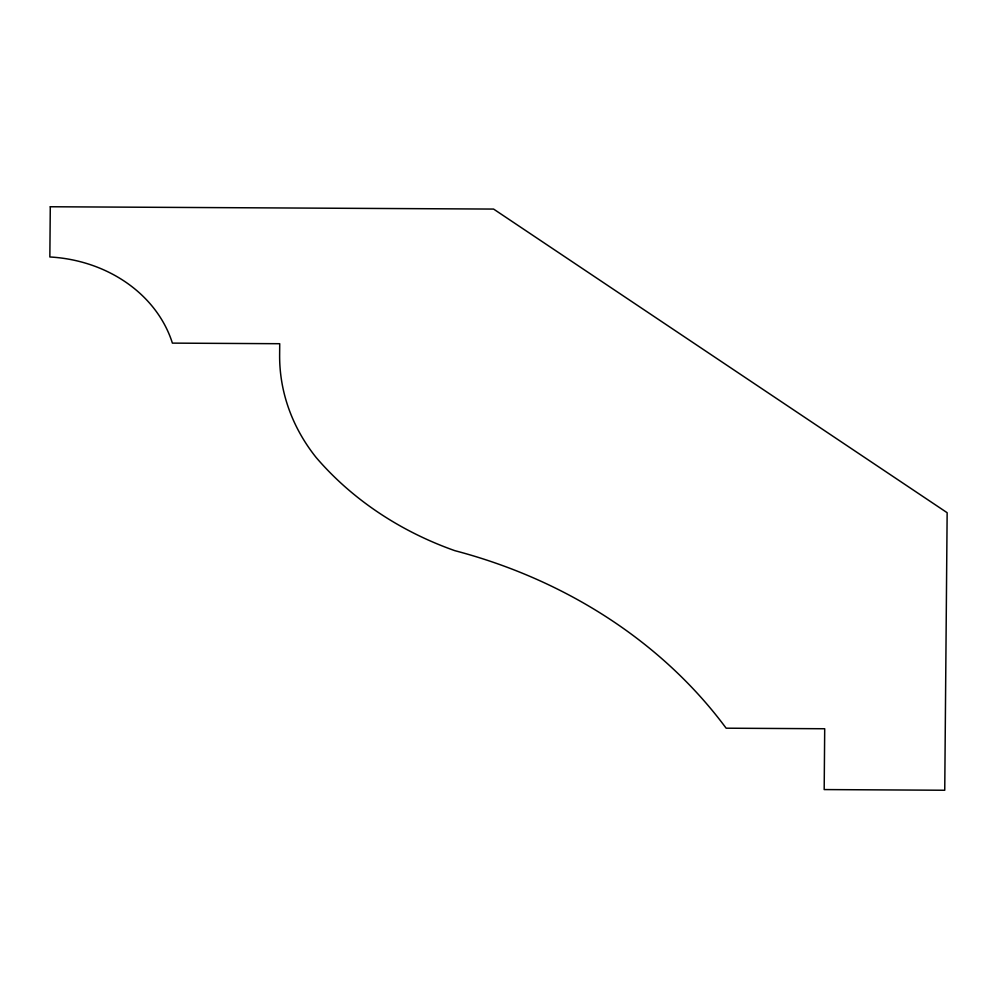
<?xml version="1.0" encoding="UTF-8"?>
<svg xmlns="http://www.w3.org/2000/svg" width="997" height="997" viewBox="0 0 997 997"><rect width="100%" height="100%" fill="white"/><g stroke="black" fill="none" stroke-linecap="round" stroke-linejoin="round"><path stroke-width="1.5" d="M50.286 206.753L49.85 256.977A136.165 117.322 -0.2 0 1 172.394 343.118L279.721 343.716L279.634 354.857A207.588 178.862 -0.2 0 0 316.099 457.436A326.991 281.74 -0.2 0 0 454.806 550.656A492.817 424.622 -0.2 0 1 726.14 728.196L824.706 728.745L824.183 789.574L944.745 790.247L947.15 512.707L493.59 209.071L50.286 206.753"/></g></svg>
